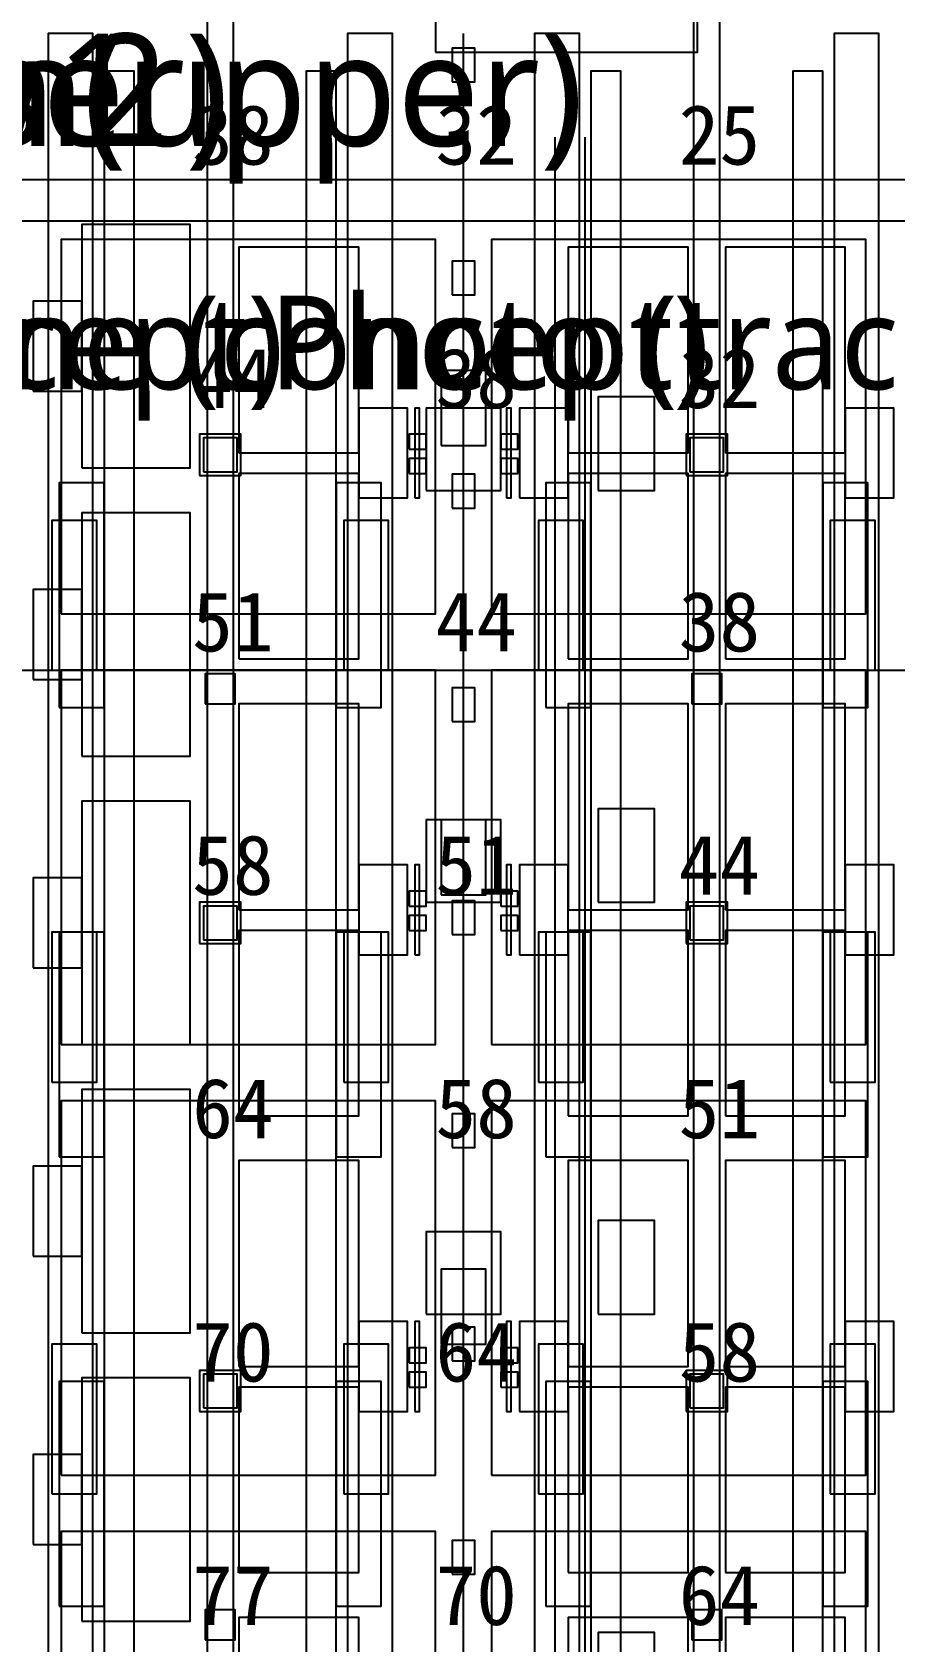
# Model space of a CAD drawing. Header units: metres. Extents: x -1640 to 1560, y -268 to 2338.
# Drawn here: x -198.78 to -175.72, y 1418.05 to 1461.04 of the extents above; entities that cross this region are included whole.
import ezdxf

# ---------------------------------------------------------------- set-up
doc = ezdxf.new("R2010")
doc.units = ezdxf.units.M
for name, color, linetype in [('1F_CHL', 4, 'Continuous'), ('1F_PUMP', 2, 'Continuous'), ('1F_SCR', 3, 'Continuous'), ('1F_STRUCT_COLUMN', 8, 'Continuous'), ('2F_CSF_LATERAL_RACK_CONCEPT', 9, 'Continuous'), ('2F_RFG', 5, 'Continuous'), ('2F_STRUCT_COLUMN', 8, 'Continuous'), ('2F_VMB', 6, 'Continuous'), ('3F_CLEANROOM_OVERHEAD_PIPE_DUCT_CONCEPT', 9, 'Continuous'), ('3F_CVD', 3, 'Continuous'), ('3F_EHS_EGRESS_DIST_M', 2, 'Continuous'), ('3F_FOUP', 5, 'Continuous'), ('3F_OHT', 9, 'Continuous'), ('3F_OHTV', 1, 'Continuous'), ('3F_PHOTO', 1, 'Continuous'), ('3F_STRUCT_COLUMN', 8, 'Continuous'), ('3F_TBAR', 6, 'Continuous'), ('3F_TEXT', 7, 'Continuous'), ('4F_FFU', 1, 'Continuous'), ('4F_STRUCT_PLENUM_TRUSS_CONCEPT', 9, 'Continuous'), ('4F_TEXT', 7, 'Continuous'), ('5F_CHL', 4, 'Continuous'), ('5F_PUMP', 2, 'Continuous'), ('5F_SCR', 3, 'Continuous'), ('5F_STRUCT_COLUMN', 8, 'Continuous'), ('6F_CSF_LATERAL_RACK_CONCEPT', 9, 'Continuous'), ('6F_RFG', 5, 'Continuous'), ('6F_STRUCT_COLUMN', 8, 'Continuous'), ('6F_VMB', 6, 'Continuous'), ('7F_CLEANROOM_OVERHEAD_PIPE_DUCT_CONCEPT', 9, 'Continuous'), ('7F_CVD', 3, 'Continuous'), ('7F_EHS_EGRESS_DIST_M', 2, 'Continuous'), ('7F_FOUP', 5, 'Continuous'), ('7F_OHT', 9, 'Continuous'), ('7F_OHTV', 1, 'Continuous'), ('7F_PHOTO', 1, 'Continuous'), ('7F_STRUCT_COLUMN', 8, 'Continuous'), ('7F_TBAR', 6, 'Continuous'), ('7F_TEXT', 7, 'Continuous'), ('8F_FFU', 1, 'Continuous'), ('8F_STRUCT_PLENUM_TRUSS_CONCEPT', 9, 'Continuous'), ('8F_TEXT', 7, 'Continuous'), ('RF_RSC', 4, 'Continuous'), ('UTIL_GAS.SPEC_CONCEPT', 3, 'Continuous'), ('UTIL_PCW.R_CONCEPT', 1, 'Continuous'), ('UTIL_PCW.S_CONCEPT', 6, 'Continuous'), ('UTIL_UPW.R_CONCEPT', 2, 'Continuous'), ('UTIL_UPW.S_CONCEPT', 1, 'Continuous')]:
    doc.layers.add(name, color=color, linetype=linetype)
doc.styles.add('KO', font='malgun.ttf')

msp = doc.modelspace()

# ---------------------------------------------------------------- linework, layer by layer
at = {"layer": '1F_CHL'}
for points in [[(-183.65, 1448.8), (-182.15, 1448.8), (-182.15, 1451.3), (-183.65, 1451.3)], [(-183.65, 1437.8), (-182.15, 1437.8), (-182.15, 1440.3), (-183.65, 1440.3)], [(-183.65, 1426.8), (-182.15, 1426.8), (-182.15, 1429.3), (-183.65, 1429.3)], [(-183.65, 1415.8), (-182.15, 1415.8), (-182.15, 1418.3), (-183.65, 1418.3)]]:
    msp.add_lwpolyline(points, close=True, dxfattribs=at)
at = {"layer": '1F_PUMP'}
for points in [[(-198.25, 1444), (-197.05, 1444), (-197.05, 1448), (-198.25, 1448)], [(-190.45, 1444), (-189.25, 1444), (-189.25, 1448), (-190.45, 1448)], [(-185.25, 1444), (-184.05, 1444), (-184.05, 1448), (-185.25, 1448)], [(-177.45, 1444), (-176.25, 1444), (-176.25, 1448), (-177.45, 1448)], [(-198.25, 1433), (-197.05, 1433), (-197.05, 1437), (-198.25, 1437)], [(-190.45, 1433), (-189.25, 1433), (-189.25, 1437), (-190.45, 1437)], [(-185.25, 1433), (-184.05, 1433), (-184.05, 1437), (-185.25, 1437)], [(-177.45, 1433), (-176.25, 1433), (-176.25, 1437), (-177.45, 1437)], [(-198.25, 1422), (-197.05, 1422), (-197.05, 1426), (-198.25, 1426)], [(-190.45, 1422), (-189.25, 1422), (-189.25, 1426), (-190.45, 1426)], [(-185.25, 1422), (-184.05, 1422), (-184.05, 1426), (-185.25, 1426)], [(-177.45, 1422), (-176.25, 1422), (-176.25, 1426), (-177.45, 1426)]]:
    msp.add_lwpolyline(points, close=True, dxfattribs=at)
at = {"layer": '1F_SCR'}
for points in [[(-188.25, 1448.8), (-186.25, 1448.8), (-186.25, 1451), (-188.25, 1451)], [(-188.25, 1437.8), (-186.25, 1437.8), (-186.25, 1440), (-188.25, 1440)], [(-188.25, 1426.8), (-186.25, 1426.8), (-186.25, 1429), (-188.25, 1429)]]:
    msp.add_lwpolyline(points, close=True, dxfattribs=at)
at = {"layer": '1F_STRUCT_COLUMN'}
for points in [[(-194.3, 1449.2), (-193.2, 1449.2), (-193.2, 1450.3), (-194.3, 1450.3)], [(-181.3, 1449.2), (-180.2, 1449.2), (-180.2, 1450.3), (-181.3, 1450.3)], [(-194.3, 1436.7), (-193.2, 1436.7), (-193.2, 1437.8), (-194.3, 1437.8)], [(-181.3, 1436.7), (-180.2, 1436.7), (-180.2, 1437.8), (-181.3, 1437.8)], [(-194.3, 1424.2), (-193.2, 1424.2), (-193.2, 1425.3), (-194.3, 1425.3)], [(-181.3, 1424.2), (-180.2, 1424.2), (-180.2, 1425.3), (-181.3, 1425.3)]]:
    msp.add_lwpolyline(points, close=True, dxfattribs=at)
at = {"layer": '2F_CSF_LATERAL_RACK_CONCEPT'}
for points in [[(-196.85, 1310), (-196.05, 1310), (-196.05, 1460), (-196.85, 1460)], [(-191.45, 1310), (-190.65, 1310), (-190.65, 1460), (-191.45, 1460)], [(-183.85, 1310), (-183.05, 1310), (-183.05, 1460), (-183.85, 1460)], [(-178.45, 1310), (-177.65, 1310), (-177.65, 1460), (-178.45, 1460)]]:
    msp.add_lwpolyline(points, close=True, dxfattribs=at)
at = {"layer": '2F_RFG'}
for points in [[(-198.05, 1443), (-196.85, 1443), (-196.85, 1449), (-198.05, 1449)], [(-190.65, 1443), (-189.45, 1443), (-189.45, 1449), (-190.65, 1449)], [(-185.05, 1443), (-183.85, 1443), (-183.85, 1449), (-185.05, 1449)], [(-177.65, 1443), (-176.45, 1443), (-176.45, 1449), (-177.65, 1449)], [(-198.05, 1431), (-196.85, 1431), (-196.85, 1437), (-198.05, 1437)], [(-190.65, 1431), (-189.45, 1431), (-189.45, 1437), (-190.65, 1437)], [(-185.05, 1431), (-183.85, 1431), (-183.85, 1437), (-185.05, 1437)], [(-177.65, 1431), (-176.45, 1431), (-176.45, 1437), (-177.65, 1437)], [(-198.05, 1419), (-196.85, 1419), (-196.85, 1425), (-198.05, 1425)], [(-190.65, 1419), (-189.45, 1419), (-189.45, 1425), (-190.65, 1425)], [(-185.05, 1419), (-183.85, 1419), (-183.85, 1425), (-185.05, 1425)], [(-177.65, 1419), (-176.45, 1419), (-176.45, 1425), (-177.65, 1425)]]:
    msp.add_lwpolyline(points, close=True, dxfattribs=at)
at = {"layer": '2F_STRUCT_COLUMN'}
for points in [[(-194.2, 1449.3), (-193.3, 1449.3), (-193.3, 1450.2), (-194.2, 1450.2)], [(-181.2, 1449.3), (-180.3, 1449.3), (-180.3, 1450.2), (-181.2, 1450.2)], [(-194.2, 1436.8), (-193.3, 1436.8), (-193.3, 1437.7), (-194.2, 1437.7)], [(-181.2, 1436.8), (-180.3, 1436.8), (-180.3, 1437.7), (-181.2, 1437.7)], [(-194.2, 1424.3), (-193.3, 1424.3), (-193.3, 1425.2), (-194.2, 1425.2)], [(-181.2, 1424.3), (-180.3, 1424.3), (-180.3, 1425.2), (-181.2, 1425.2)]]:
    msp.add_lwpolyline(points, close=True, dxfattribs=at)
at = {"layer": '2F_VMB'}
for points in [[(-187.85, 1450), (-186.65, 1450), (-186.65, 1452), (-187.85, 1452)], [(-187.85, 1438), (-186.65, 1438), (-186.65, 1440), (-187.85, 1440)], [(-187.85, 1426), (-186.65, 1426), (-186.65, 1428), (-187.85, 1428)]]:
    msp.add_lwpolyline(points, close=True, dxfattribs=at)
at = {"layer": '3F_CLEANROOM_OVERHEAD_PIPE_DUCT_CONCEPT'}
for points in [[(-198.35, 1309), (-197.15, 1309), (-197.15, 1461), (-198.35, 1461)], [(-190.35, 1309), (-189.15, 1309), (-189.15, 1461), (-190.35, 1461)], [(-185.35, 1309), (-184.15, 1309), (-184.15, 1461), (-185.35, 1461)], [(-177.35, 1309), (-176.15, 1309), (-176.15, 1461), (-177.35, 1461)]]:
    msp.add_lwpolyline(points, close=True, dxfattribs=at)
at = {"layer": '3F_CVD'}
for points in [[(-197.45, 1449.4), (-194.55, 1449.4), (-194.55, 1455.9), (-197.45, 1455.9)], [(-198.75, 1451.45), (-197.45, 1451.45), (-197.45, 1453.85), (-198.75, 1453.85)], [(-197.45, 1441.7), (-194.55, 1441.7), (-194.55, 1448.2), (-197.45, 1448.2)], [(-198.75, 1443.75), (-197.45, 1443.75), (-197.45, 1446.15), (-198.75, 1446.15)], [(-197.45, 1434), (-194.55, 1434), (-194.55, 1440.5), (-197.45, 1440.5)], [(-198.75, 1436.05), (-197.45, 1436.05), (-197.45, 1438.45), (-198.75, 1438.45)], [(-197.45, 1426.3), (-194.55, 1426.3), (-194.55, 1432.8), (-197.45, 1432.8)], [(-198.75, 1428.35), (-197.45, 1428.35), (-197.45, 1430.75), (-198.75, 1430.75)], [(-197.45, 1418.6), (-194.55, 1418.6), (-194.55, 1425.1), (-197.45, 1425.1)], [(-198.75, 1420.65), (-197.45, 1420.65), (-197.45, 1423.05), (-198.75, 1423.05)]]:
    msp.add_lwpolyline(points, close=True, dxfattribs=at)
at = {"layer": '3F_FOUP'}
for points in [[(-188.7, 1449.9), (-188.25, 1449.9), (-188.25, 1450.3), (-188.7, 1450.3)], [(-186.25, 1449.9), (-185.8, 1449.9), (-185.8, 1450.3), (-186.25, 1450.3)], [(-188.7, 1449.25), (-188.25, 1449.25), (-188.25, 1449.65), (-188.7, 1449.65)], [(-186.25, 1449.25), (-185.8, 1449.25), (-185.8, 1449.65), (-186.25, 1449.65)], [(-188.7, 1437.7), (-188.25, 1437.7), (-188.25, 1438.1), (-188.7, 1438.1)], [(-186.25, 1437.7), (-185.8, 1437.7), (-185.8, 1438.1), (-186.25, 1438.1)], [(-188.7, 1437.05), (-188.25, 1437.05), (-188.25, 1437.45), (-188.7, 1437.45)], [(-186.25, 1437.05), (-185.8, 1437.05), (-185.8, 1437.45), (-186.25, 1437.45)], [(-188.7, 1425.5), (-188.25, 1425.5), (-188.25, 1425.9), (-188.7, 1425.9)], [(-186.25, 1425.5), (-185.8, 1425.5), (-185.8, 1425.9), (-186.25, 1425.9)], [(-188.7, 1424.85), (-188.25, 1424.85), (-188.25, 1425.25), (-188.7, 1425.25)], [(-186.25, 1424.85), (-185.8, 1424.85), (-185.8, 1425.25), (-186.25, 1425.25)]]:
    msp.add_lwpolyline(points, close=True, dxfattribs=at)
at = {"layer": '3F_OHT'}
msp.add_line((-187.25, 1389), (-187.25, 1461), dxfattribs=at)
at = {"layer": '3F_OHTV'}
for points in [[(-187.55, 1459.71), (-186.95, 1459.71), (-186.95, 1460.61), (-187.55, 1460.61)], [(-187.55, 1454.02), (-186.95, 1454.02), (-186.95, 1454.92), (-187.55, 1454.92)], [(-187.55, 1448.33), (-186.95, 1448.33), (-186.95, 1449.23), (-187.55, 1449.23)], [(-187.55, 1442.63), (-186.95, 1442.63), (-186.95, 1443.53), (-187.55, 1443.53)], [(-187.55, 1436.94), (-186.95, 1436.94), (-186.95, 1437.84), (-187.55, 1437.84)], [(-187.55, 1431.25), (-186.95, 1431.25), (-186.95, 1432.15), (-187.55, 1432.15)], [(-187.55, 1425.55), (-186.95, 1425.55), (-186.95, 1426.45), (-187.55, 1426.45)], [(-187.55, 1419.86), (-186.95, 1419.86), (-186.95, 1420.76), (-187.55, 1420.76)]]:
    msp.add_lwpolyline(points, close=True, dxfattribs=at)
at = {"layer": '3F_PHOTO'}
for points in [[(-193.25, 1449.8), (-190.05, 1449.8), (-190.05, 1455.3), (-193.25, 1455.3)], [(-184.45, 1449.8), (-181.25, 1449.8), (-181.25, 1455.3), (-184.45, 1455.3)], [(-180.25, 1449.8), (-177.05, 1449.8), (-177.05, 1455.3), (-180.25, 1455.3)], [(-190.05, 1448.6), (-188.75, 1448.6), (-188.75, 1451), (-190.05, 1451)], [(-185.75, 1448.6), (-184.45, 1448.6), (-184.45, 1451), (-185.75, 1451)], [(-177.05, 1448.6), (-175.75, 1448.6), (-175.75, 1451), (-177.05, 1451)], [(-193.25, 1444.3), (-190.05, 1444.3), (-190.05, 1449.25), (-193.25, 1449.25)], [(-184.45, 1444.3), (-181.25, 1444.3), (-181.25, 1449.25), (-184.45, 1449.25)], [(-180.25, 1444.3), (-177.05, 1444.3), (-177.05, 1449.25), (-180.25, 1449.25)], [(-193.25, 1437.6), (-190.05, 1437.6), (-190.05, 1443.1), (-193.25, 1443.1)], [(-184.45, 1437.6), (-181.25, 1437.6), (-181.25, 1443.1), (-184.45, 1443.1)], [(-180.25, 1437.6), (-177.05, 1437.6), (-177.05, 1443.1), (-180.25, 1443.1)], [(-190.05, 1436.4), (-188.75, 1436.4), (-188.75, 1438.8), (-190.05, 1438.8)], [(-185.75, 1436.4), (-184.45, 1436.4), (-184.45, 1438.8), (-185.75, 1438.8)], [(-177.05, 1436.4), (-175.75, 1436.4), (-175.75, 1438.8), (-177.05, 1438.8)], [(-193.25, 1432.1), (-190.05, 1432.1), (-190.05, 1437.05), (-193.25, 1437.05)], [(-184.45, 1432.1), (-181.25, 1432.1), (-181.25, 1437.05), (-184.45, 1437.05)], [(-180.25, 1432.1), (-177.05, 1432.1), (-177.05, 1437.05), (-180.25, 1437.05)], [(-193.25, 1425.4), (-190.05, 1425.4), (-190.05, 1430.9), (-193.25, 1430.9)], [(-184.45, 1425.4), (-181.25, 1425.4), (-181.25, 1430.9), (-184.45, 1430.9)], [(-180.25, 1425.4), (-177.05, 1425.4), (-177.05, 1430.9), (-180.25, 1430.9)], [(-190.05, 1424.2), (-188.75, 1424.2), (-188.75, 1426.6), (-190.05, 1426.6)], [(-185.75, 1424.2), (-184.45, 1424.2), (-184.45, 1426.6), (-185.75, 1426.6)], [(-177.05, 1424.2), (-175.75, 1424.2), (-175.75, 1426.6), (-177.05, 1426.6)], [(-193.25, 1419.9), (-190.05, 1419.9), (-190.05, 1424.85), (-193.25, 1424.85)], [(-184.45, 1419.9), (-181.25, 1419.9), (-181.25, 1424.85), (-184.45, 1424.85)], [(-180.25, 1419.9), (-177.05, 1419.9), (-177.05, 1424.85), (-180.25, 1424.85)], [(-193.25, 1413.2), (-190.05, 1413.2), (-190.05, 1418.7), (-193.25, 1418.7)], [(-184.45, 1413.2), (-181.25, 1413.2), (-181.25, 1418.7), (-184.45, 1418.7)], [(-180.25, 1413.2), (-177.05, 1413.2), (-177.05, 1418.7), (-180.25, 1418.7)]]:
    msp.add_lwpolyline(points, close=True, dxfattribs=at)
at = {"layer": '3F_STRUCT_COLUMN'}
for points in [[(-194.15, 1443.1), (-193.35, 1443.1), (-193.35, 1443.9), (-194.15, 1443.9)], [(-181.15, 1443.1), (-180.35, 1443.1), (-180.35, 1443.9), (-181.15, 1443.9)], [(-194.15, 1418.1), (-193.35, 1418.1), (-193.35, 1418.9), (-194.15, 1418.9)], [(-181.15, 1418.1), (-180.35, 1418.1), (-180.35, 1418.9), (-181.15, 1418.9)]]:
    msp.add_lwpolyline(points, close=True, dxfattribs=at)
at = {"layer": '3F_TBAR'}
for points in [[(-188.55, 1448.6), (-188.43, 1448.6), (-188.43, 1451), (-188.55, 1451)], [(-186.1, 1448.6), (-185.98, 1448.6), (-185.98, 1451), (-186.1, 1451)], [(-188.55, 1436.4), (-188.43, 1436.4), (-188.43, 1438.8), (-188.55, 1438.8)], [(-186.1, 1436.4), (-185.98, 1436.4), (-185.98, 1438.8), (-186.1, 1438.8)], [(-188.55, 1424.2), (-188.43, 1424.2), (-188.43, 1426.6), (-188.55, 1426.6)], [(-186.1, 1424.2), (-185.98, 1424.2), (-185.98, 1426.6), (-186.1, 1426.6)]]:
    msp.add_lwpolyline(points, close=True, dxfattribs=at)
at = {"layer": '4F_FFU'}
for points in [[(-198, 1445.5), (-188, 1445.5), (-188, 1455.5), (-198, 1455.5)], [(-186.5, 1445.5), (-176.5, 1445.5), (-176.5, 1455.5), (-186.5, 1455.5)], [(-198, 1434), (-188, 1434), (-188, 1444), (-198, 1444)], [(-186.5, 1434), (-176.5, 1434), (-176.5, 1444), (-186.5, 1444)], [(-198, 1422.5), (-188, 1422.5), (-188, 1432.5), (-198, 1432.5)], [(-186.5, 1422.5), (-176.5, 1422.5), (-176.5, 1432.5), (-186.5, 1432.5)], [(-198, 1411), (-188, 1411), (-188, 1421), (-198, 1421)], [(-186.5, 1411), (-176.5, 1411), (-176.5, 1421), (-186.5, 1421)]]:
    msp.add_lwpolyline(points, close=True, dxfattribs=at)
at = {"layer": '4F_STRUCT_PLENUM_TRUSS_CONCEPT'}
for points in [[(-194.1, 1306), (-193.4, 1306), (-193.4, 1464), (-194.1, 1464)], [(-181.1, 1306), (-180.4, 1306), (-180.4, 1464), (-181.1, 1464)]]:
    msp.add_lwpolyline(points, close=True, dxfattribs=at)
at = {"layer": '5F_CHL'}
for points in [[(-183.65, 1448.8), (-182.15, 1448.8), (-182.15, 1451.3), (-183.65, 1451.3)], [(-183.65, 1437.8), (-182.15, 1437.8), (-182.15, 1440.3), (-183.65, 1440.3)], [(-183.65, 1426.8), (-182.15, 1426.8), (-182.15, 1429.3), (-183.65, 1429.3)], [(-183.65, 1415.8), (-182.15, 1415.8), (-182.15, 1418.3), (-183.65, 1418.3)]]:
    msp.add_lwpolyline(points, close=True, dxfattribs=at)
at = {"layer": '5F_PUMP'}
for points in [[(-198.25, 1444), (-197.05, 1444), (-197.05, 1448), (-198.25, 1448)], [(-190.45, 1444), (-189.25, 1444), (-189.25, 1448), (-190.45, 1448)], [(-185.25, 1444), (-184.05, 1444), (-184.05, 1448), (-185.25, 1448)], [(-177.45, 1444), (-176.25, 1444), (-176.25, 1448), (-177.45, 1448)], [(-198.25, 1433), (-197.05, 1433), (-197.05, 1437), (-198.25, 1437)], [(-190.45, 1433), (-189.25, 1433), (-189.25, 1437), (-190.45, 1437)], [(-185.25, 1433), (-184.05, 1433), (-184.05, 1437), (-185.25, 1437)], [(-177.45, 1433), (-176.25, 1433), (-176.25, 1437), (-177.45, 1437)], [(-198.25, 1422), (-197.05, 1422), (-197.05, 1426), (-198.25, 1426)], [(-190.45, 1422), (-189.25, 1422), (-189.25, 1426), (-190.45, 1426)], [(-185.25, 1422), (-184.05, 1422), (-184.05, 1426), (-185.25, 1426)], [(-177.45, 1422), (-176.25, 1422), (-176.25, 1426), (-177.45, 1426)]]:
    msp.add_lwpolyline(points, close=True, dxfattribs=at)
at = {"layer": '5F_SCR'}
for points in [[(-188.25, 1448.8), (-186.25, 1448.8), (-186.25, 1451), (-188.25, 1451)], [(-188.25, 1437.8), (-186.25, 1437.8), (-186.25, 1440), (-188.25, 1440)], [(-188.25, 1426.8), (-186.25, 1426.8), (-186.25, 1429), (-188.25, 1429)]]:
    msp.add_lwpolyline(points, close=True, dxfattribs=at)
at = {"layer": '5F_STRUCT_COLUMN'}
for points in [[(-194.3, 1449.2), (-193.2, 1449.2), (-193.2, 1450.3), (-194.3, 1450.3)], [(-181.3, 1449.2), (-180.2, 1449.2), (-180.2, 1450.3), (-181.3, 1450.3)], [(-194.3, 1436.7), (-193.2, 1436.7), (-193.2, 1437.8), (-194.3, 1437.8)], [(-181.3, 1436.7), (-180.2, 1436.7), (-180.2, 1437.8), (-181.3, 1437.8)], [(-194.3, 1424.2), (-193.2, 1424.2), (-193.2, 1425.3), (-194.3, 1425.3)], [(-181.3, 1424.2), (-180.2, 1424.2), (-180.2, 1425.3), (-181.3, 1425.3)]]:
    msp.add_lwpolyline(points, close=True, dxfattribs=at)
at = {"layer": '6F_CSF_LATERAL_RACK_CONCEPT'}
for points in [[(-196.85, 1310), (-196.05, 1310), (-196.05, 1460), (-196.85, 1460)], [(-191.45, 1310), (-190.65, 1310), (-190.65, 1460), (-191.45, 1460)], [(-183.85, 1310), (-183.05, 1310), (-183.05, 1460), (-183.85, 1460)], [(-178.45, 1310), (-177.65, 1310), (-177.65, 1460), (-178.45, 1460)]]:
    msp.add_lwpolyline(points, close=True, dxfattribs=at)
at = {"layer": '6F_RFG'}
for points in [[(-198.05, 1443), (-196.85, 1443), (-196.85, 1449), (-198.05, 1449)], [(-190.65, 1443), (-189.45, 1443), (-189.45, 1449), (-190.65, 1449)], [(-185.05, 1443), (-183.85, 1443), (-183.85, 1449), (-185.05, 1449)], [(-177.65, 1443), (-176.45, 1443), (-176.45, 1449), (-177.65, 1449)], [(-198.05, 1431), (-196.85, 1431), (-196.85, 1437), (-198.05, 1437)], [(-190.65, 1431), (-189.45, 1431), (-189.45, 1437), (-190.65, 1437)], [(-185.05, 1431), (-183.85, 1431), (-183.85, 1437), (-185.05, 1437)], [(-177.65, 1431), (-176.45, 1431), (-176.45, 1437), (-177.65, 1437)], [(-198.05, 1419), (-196.85, 1419), (-196.85, 1425), (-198.05, 1425)], [(-190.65, 1419), (-189.45, 1419), (-189.45, 1425), (-190.65, 1425)], [(-185.05, 1419), (-183.85, 1419), (-183.85, 1425), (-185.05, 1425)], [(-177.65, 1419), (-176.45, 1419), (-176.45, 1425), (-177.65, 1425)]]:
    msp.add_lwpolyline(points, close=True, dxfattribs=at)
at = {"layer": '6F_STRUCT_COLUMN'}
for points in [[(-194.2, 1449.3), (-193.3, 1449.3), (-193.3, 1450.2), (-194.2, 1450.2)], [(-181.2, 1449.3), (-180.3, 1449.3), (-180.3, 1450.2), (-181.2, 1450.2)], [(-194.2, 1436.8), (-193.3, 1436.8), (-193.3, 1437.7), (-194.2, 1437.7)], [(-181.2, 1436.8), (-180.3, 1436.8), (-180.3, 1437.7), (-181.2, 1437.7)], [(-194.2, 1424.3), (-193.3, 1424.3), (-193.3, 1425.2), (-194.2, 1425.2)], [(-181.2, 1424.3), (-180.3, 1424.3), (-180.3, 1425.2), (-181.2, 1425.2)]]:
    msp.add_lwpolyline(points, close=True, dxfattribs=at)
at = {"layer": '6F_VMB'}
for points in [[(-187.85, 1450), (-186.65, 1450), (-186.65, 1452), (-187.85, 1452)], [(-187.85, 1438), (-186.65, 1438), (-186.65, 1440), (-187.85, 1440)], [(-187.85, 1426), (-186.65, 1426), (-186.65, 1428), (-187.85, 1428)]]:
    msp.add_lwpolyline(points, close=True, dxfattribs=at)
at = {"layer": '7F_CLEANROOM_OVERHEAD_PIPE_DUCT_CONCEPT'}
for points in [[(-198.35, 1309), (-197.15, 1309), (-197.15, 1461), (-198.35, 1461)], [(-190.35, 1309), (-189.15, 1309), (-189.15, 1461), (-190.35, 1461)], [(-185.35, 1309), (-184.15, 1309), (-184.15, 1461), (-185.35, 1461)], [(-177.35, 1309), (-176.15, 1309), (-176.15, 1461), (-177.35, 1461)]]:
    msp.add_lwpolyline(points, close=True, dxfattribs=at)
at = {"layer": '7F_CVD'}
for points in [[(-197.45, 1449.4), (-194.55, 1449.4), (-194.55, 1455.9), (-197.45, 1455.9)], [(-198.75, 1451.45), (-197.45, 1451.45), (-197.45, 1453.85), (-198.75, 1453.85)], [(-197.45, 1441.7), (-194.55, 1441.7), (-194.55, 1448.2), (-197.45, 1448.2)], [(-198.75, 1443.75), (-197.45, 1443.75), (-197.45, 1446.15), (-198.75, 1446.15)], [(-197.45, 1434), (-194.55, 1434), (-194.55, 1440.5), (-197.45, 1440.5)], [(-198.75, 1436.05), (-197.45, 1436.05), (-197.45, 1438.45), (-198.75, 1438.45)], [(-197.45, 1426.3), (-194.55, 1426.3), (-194.55, 1432.8), (-197.45, 1432.8)], [(-198.75, 1428.35), (-197.45, 1428.35), (-197.45, 1430.75), (-198.75, 1430.75)], [(-197.45, 1418.6), (-194.55, 1418.6), (-194.55, 1425.1), (-197.45, 1425.1)], [(-198.75, 1420.65), (-197.45, 1420.65), (-197.45, 1423.05), (-198.75, 1423.05)]]:
    msp.add_lwpolyline(points, close=True, dxfattribs=at)
at = {"layer": '7F_FOUP'}
for points in [[(-188.7, 1449.9), (-188.25, 1449.9), (-188.25, 1450.3), (-188.7, 1450.3)], [(-186.25, 1449.9), (-185.8, 1449.9), (-185.8, 1450.3), (-186.25, 1450.3)], [(-188.7, 1449.25), (-188.25, 1449.25), (-188.25, 1449.65), (-188.7, 1449.65)], [(-186.25, 1449.25), (-185.8, 1449.25), (-185.8, 1449.65), (-186.25, 1449.65)], [(-188.7, 1437.7), (-188.25, 1437.7), (-188.25, 1438.1), (-188.7, 1438.1)], [(-186.25, 1437.7), (-185.8, 1437.7), (-185.8, 1438.1), (-186.25, 1438.1)], [(-188.7, 1437.05), (-188.25, 1437.05), (-188.25, 1437.45), (-188.7, 1437.45)], [(-186.25, 1437.05), (-185.8, 1437.05), (-185.8, 1437.45), (-186.25, 1437.45)], [(-188.7, 1425.5), (-188.25, 1425.5), (-188.25, 1425.9), (-188.7, 1425.9)], [(-186.25, 1425.5), (-185.8, 1425.5), (-185.8, 1425.9), (-186.25, 1425.9)], [(-188.7, 1424.85), (-188.25, 1424.85), (-188.25, 1425.25), (-188.7, 1425.25)], [(-186.25, 1424.85), (-185.8, 1424.85), (-185.8, 1425.25), (-186.25, 1425.25)]]:
    msp.add_lwpolyline(points, close=True, dxfattribs=at)
at = {"layer": '7F_OHT'}
msp.add_line((-187.25, 1389), (-187.25, 1461), dxfattribs=at)
at = {"layer": '7F_OHTV'}
for points in [[(-187.55, 1459.71), (-186.95, 1459.71), (-186.95, 1460.61), (-187.55, 1460.61)], [(-187.55, 1454.02), (-186.95, 1454.02), (-186.95, 1454.92), (-187.55, 1454.92)], [(-187.55, 1448.33), (-186.95, 1448.33), (-186.95, 1449.23), (-187.55, 1449.23)], [(-187.55, 1442.63), (-186.95, 1442.63), (-186.95, 1443.53), (-187.55, 1443.53)], [(-187.55, 1436.94), (-186.95, 1436.94), (-186.95, 1437.84), (-187.55, 1437.84)], [(-187.55, 1431.25), (-186.95, 1431.25), (-186.95, 1432.15), (-187.55, 1432.15)], [(-187.55, 1425.55), (-186.95, 1425.55), (-186.95, 1426.45), (-187.55, 1426.45)], [(-187.55, 1419.86), (-186.95, 1419.86), (-186.95, 1420.76), (-187.55, 1420.76)]]:
    msp.add_lwpolyline(points, close=True, dxfattribs=at)
at = {"layer": '7F_PHOTO'}
for points in [[(-193.25, 1449.8), (-190.05, 1449.8), (-190.05, 1455.3), (-193.25, 1455.3)], [(-184.45, 1449.8), (-181.25, 1449.8), (-181.25, 1455.3), (-184.45, 1455.3)], [(-180.25, 1449.8), (-177.05, 1449.8), (-177.05, 1455.3), (-180.25, 1455.3)], [(-190.05, 1448.6), (-188.75, 1448.6), (-188.75, 1451), (-190.05, 1451)], [(-185.75, 1448.6), (-184.45, 1448.6), (-184.45, 1451), (-185.75, 1451)], [(-177.05, 1448.6), (-175.75, 1448.6), (-175.75, 1451), (-177.05, 1451)], [(-193.25, 1444.3), (-190.05, 1444.3), (-190.05, 1449.25), (-193.25, 1449.25)], [(-184.45, 1444.3), (-181.25, 1444.3), (-181.25, 1449.25), (-184.45, 1449.25)], [(-180.25, 1444.3), (-177.05, 1444.3), (-177.05, 1449.25), (-180.25, 1449.25)], [(-193.25, 1437.6), (-190.05, 1437.6), (-190.05, 1443.1), (-193.25, 1443.1)], [(-184.45, 1437.6), (-181.25, 1437.6), (-181.25, 1443.1), (-184.45, 1443.1)], [(-180.25, 1437.6), (-177.05, 1437.6), (-177.05, 1443.1), (-180.25, 1443.1)], [(-190.05, 1436.4), (-188.75, 1436.4), (-188.75, 1438.8), (-190.05, 1438.8)], [(-185.75, 1436.4), (-184.45, 1436.4), (-184.45, 1438.8), (-185.75, 1438.8)], [(-177.05, 1436.4), (-175.75, 1436.4), (-175.75, 1438.8), (-177.05, 1438.8)], [(-193.25, 1432.1), (-190.05, 1432.1), (-190.05, 1437.05), (-193.25, 1437.05)], [(-184.45, 1432.1), (-181.25, 1432.1), (-181.25, 1437.05), (-184.45, 1437.05)], [(-180.25, 1432.1), (-177.05, 1432.1), (-177.05, 1437.05), (-180.25, 1437.05)], [(-193.25, 1425.4), (-190.05, 1425.4), (-190.05, 1430.9), (-193.25, 1430.9)], [(-184.45, 1425.4), (-181.25, 1425.4), (-181.25, 1430.9), (-184.45, 1430.9)], [(-180.25, 1425.4), (-177.05, 1425.4), (-177.05, 1430.9), (-180.25, 1430.9)], [(-190.05, 1424.2), (-188.75, 1424.2), (-188.75, 1426.6), (-190.05, 1426.6)], [(-185.75, 1424.2), (-184.45, 1424.2), (-184.45, 1426.6), (-185.75, 1426.6)], [(-177.05, 1424.2), (-175.75, 1424.2), (-175.75, 1426.6), (-177.05, 1426.6)], [(-193.25, 1419.9), (-190.05, 1419.9), (-190.05, 1424.85), (-193.25, 1424.85)], [(-184.45, 1419.9), (-181.25, 1419.9), (-181.25, 1424.85), (-184.45, 1424.85)], [(-180.25, 1419.9), (-177.05, 1419.9), (-177.05, 1424.85), (-180.25, 1424.85)], [(-193.25, 1413.2), (-190.05, 1413.2), (-190.05, 1418.7), (-193.25, 1418.7)], [(-184.45, 1413.2), (-181.25, 1413.2), (-181.25, 1418.7), (-184.45, 1418.7)], [(-180.25, 1413.2), (-177.05, 1413.2), (-177.05, 1418.7), (-180.25, 1418.7)]]:
    msp.add_lwpolyline(points, close=True, dxfattribs=at)
at = {"layer": '7F_STRUCT_COLUMN'}
for points in [[(-194.15, 1443.1), (-193.35, 1443.1), (-193.35, 1443.9), (-194.15, 1443.9)], [(-181.15, 1443.1), (-180.35, 1443.1), (-180.35, 1443.9), (-181.15, 1443.9)], [(-194.15, 1418.1), (-193.35, 1418.1), (-193.35, 1418.9), (-194.15, 1418.9)], [(-181.15, 1418.1), (-180.35, 1418.1), (-180.35, 1418.9), (-181.15, 1418.9)]]:
    msp.add_lwpolyline(points, close=True, dxfattribs=at)
at = {"layer": '7F_TBAR'}
for points in [[(-188.55, 1448.6), (-188.43, 1448.6), (-188.43, 1451), (-188.55, 1451)], [(-186.1, 1448.6), (-185.98, 1448.6), (-185.98, 1451), (-186.1, 1451)], [(-188.55, 1436.4), (-188.43, 1436.4), (-188.43, 1438.8), (-188.55, 1438.8)], [(-186.1, 1436.4), (-185.98, 1436.4), (-185.98, 1438.8), (-186.1, 1438.8)], [(-188.55, 1424.2), (-188.43, 1424.2), (-188.43, 1426.6), (-188.55, 1426.6)], [(-186.1, 1424.2), (-185.98, 1424.2), (-185.98, 1426.6), (-186.1, 1426.6)]]:
    msp.add_lwpolyline(points, close=True, dxfattribs=at)
at = {"layer": '8F_FFU'}
for points in [[(-198, 1445.5), (-188, 1445.5), (-188, 1455.5), (-198, 1455.5)], [(-186.5, 1445.5), (-176.5, 1445.5), (-176.5, 1455.5), (-186.5, 1455.5)], [(-198, 1434), (-188, 1434), (-188, 1444), (-198, 1444)], [(-186.5, 1434), (-176.5, 1434), (-176.5, 1444), (-186.5, 1444)], [(-198, 1422.5), (-188, 1422.5), (-188, 1432.5), (-198, 1432.5)], [(-186.5, 1422.5), (-176.5, 1422.5), (-176.5, 1432.5), (-186.5, 1432.5)], [(-198, 1411), (-188, 1411), (-188, 1421), (-198, 1421)], [(-186.5, 1411), (-176.5, 1411), (-176.5, 1421), (-186.5, 1421)]]:
    msp.add_lwpolyline(points, close=True, dxfattribs=at)
at = {"layer": '8F_STRUCT_PLENUM_TRUSS_CONCEPT'}
for points in [[(-194.1, 1306), (-193.4, 1306), (-193.4, 1464), (-194.1, 1464)], [(-181.1, 1306), (-180.4, 1306), (-180.4, 1464), (-181.1, 1464)]]:
    msp.add_lwpolyline(points, close=True, dxfattribs=at)
at = {"layer": 'RF_RSC'}
msp.add_lwpolyline([(-188, 1460.5), (-181, 1460.5), (-181, 1465.5), (-188, 1465.5)], close=True, dxfattribs=at)
at = {"layer": 'UTIL_GAS.SPEC_CONCEPT'}
msp.add_line((-274.3, 1444), (293.3, 1444), dxfattribs=at)
msp.add_line((-274.3, 1444), (293.3, 1444), dxfattribs=at)
at = {"layer": 'UTIL_PCW.R_CONCEPT'}
msp.add_line((-183.995, 1311.78), (-183.995, 1458.23), dxfattribs=at)
msp.add_line((-183.995, 1311.78), (-183.995, 1458.23), dxfattribs=at)
at = {"layer": 'UTIL_PCW.S_CONCEPT'}
msp.add_line((-184.805, 1311.78), (-184.805, 1458.23), dxfattribs=at)
msp.add_line((-184.805, 1311.78), (-184.805, 1458.23), dxfattribs=at)
at = {"layer": 'UTIL_UPW.R_CONCEPT'}
msp.add_line((-276.3, 1457.1), (293.3, 1457.1), dxfattribs=at)
msp.add_line((-276.3, 1457.1), (293.3, 1457.1), dxfattribs=at)
at = {"layer": 'UTIL_UPW.S_CONCEPT'}
msp.add_line((-276.3, 1456), (293.3, 1456), dxfattribs=at)
msp.add_line((-276.3, 1456), (293.3, 1456), dxfattribs=at)

# ---------------------------------------------------------------- texts
at = {"layer": '3F_EHS_EGRESS_DIST_M'}
for s, p in [('38', (-194.5, 1457.5)), ('32', (-188, 1457.5)), ('25', (-181.5, 1457.5)), ('44', (-194.5, 1451)), ('38', (-188, 1451)), ('32', (-181.5, 1451)), ('51', (-194.5, 1444.5)), ('44', (-188, 1444.5)), ('38', (-181.5, 1444.5)), ('58', (-194.5, 1438)), ('51', (-188, 1438)), ('44', (-181.5, 1438)), ('64', (-194.5, 1431.5)), ('58', (-188, 1431.5)), ('51', (-181.5, 1431.5)), ('70', (-194.5, 1425)), ('64', (-188, 1425)), ('58', (-181.5, 1425)), ('77', (-194.5, 1418.5)), ('70', (-188, 1418.5)), ('64', (-181.5, 1418.5))]:
    msp.add_text(s, height=1.6, dxfattribs=at).set_placement(p)
at = {"layer": '3F_TEXT', "style": 'KO'}
for s, height, p in [('P3 FAB 3F west · lower cleanroom (FAB) · Ph1', 3, (-278, 1458)), ('Diffusion / thermal (vertical furnace) zone (concept)', 2.5, (-270.45, 1451.5)), ('Deposition (CVD/ALD/PVD) zone (concept)', 2.5, (-244.45, 1451.5)), ('Photo (track + scanner) zone (concept)', 2.5, (-192.45, 1451.5))]:
    msp.add_text(s, height=height, dxfattribs=at).set_placement(p)
at = {"layer": '4F_TEXT', "style": 'KO'}
msp.add_text('P3 FAB 4F west · FFU plenum and truss (lower)', height=3, dxfattribs=at).set_placement((-278, 1458))
at = {"layer": '7F_EHS_EGRESS_DIST_M'}
for s, p in [('38', (-194.5, 1457.5)), ('32', (-188, 1457.5)), ('25', (-181.5, 1457.5)), ('44', (-194.5, 1451)), ('38', (-188, 1451)), ('32', (-181.5, 1451)), ('51', (-194.5, 1444.5)), ('44', (-188, 1444.5)), ('38', (-181.5, 1444.5)), ('58', (-194.5, 1438)), ('51', (-188, 1438)), ('44', (-181.5, 1438)), ('64', (-194.5, 1431.5)), ('58', (-188, 1431.5)), ('51', (-181.5, 1431.5)), ('70', (-194.5, 1425)), ('64', (-188, 1425)), ('58', (-181.5, 1425)), ('77', (-194.5, 1418.5)), ('70', (-188, 1418.5)), ('64', (-181.5, 1418.5))]:
    msp.add_text(s, height=1.6, dxfattribs=at).set_placement(p)
at = {"layer": '7F_TEXT', "style": 'KO'}
for s, height, p in [('P3 FAB 7F west · upper cleanroom (FAB) · Ph2', 3, (-278, 1458)), ('Diffusion / thermal (vertical furnace) zone (concept)', 2.5, (-270.45, 1451.5)), ('Deposition (CVD/ALD/PVD) zone (concept)', 2.5, (-244.45, 1451.5)), ('Photo (track + scanner) zone (concept)', 2.5, (-192.45, 1451.5))]:
    msp.add_text(s, height=height, dxfattribs=at).set_placement(p)
at = {"layer": '8F_TEXT', "style": 'KO'}
msp.add_text('P3 FAB 8F west · FFU plenum and roof truss (upper)', height=3, dxfattribs=at).set_placement((-278, 1458))

doc.saveas('drawing.dxf')
